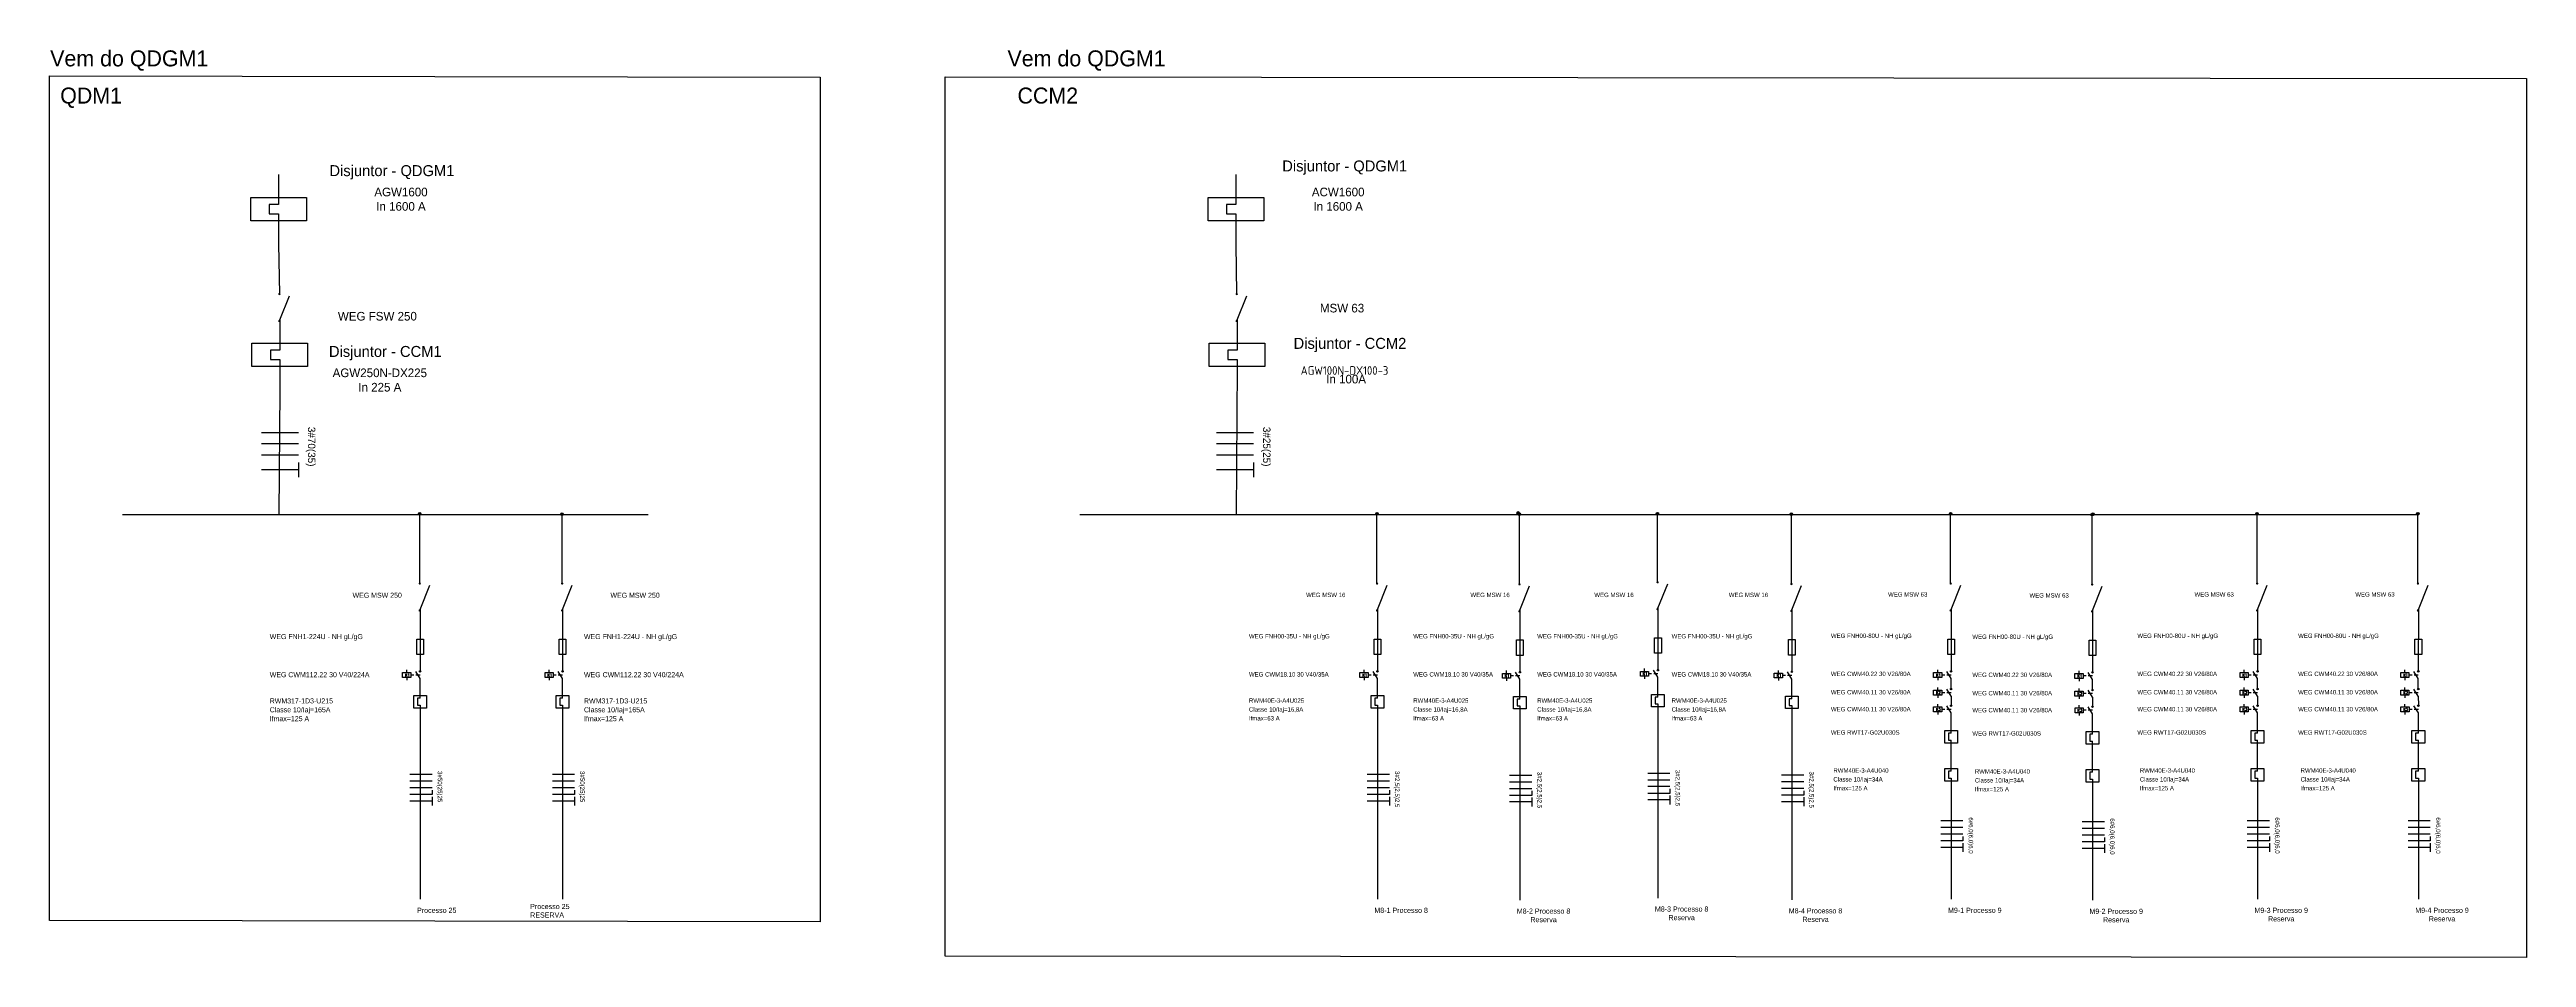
# Model space of a CAD drawing. Extents: x -543 to 641, y -146 to 322.
# Drawn here: x -543 to -396.1, y -85.1 to -31.3 of the extents above; entities that cross this region are included whole.
import ezdxf

# ---------------------------------------------------------------- set-up
doc = ezdxf.new("R2010")
doc.units = 0
doc.header["$MEASUREMENT"] = 0
doc.linetypes.add('DASHED2', pattern=[0.375, 0.25, -0.125])
for name, color, linetype in [('ELET_TRIFILAR', 160, 'Continuous'), ('ELET_TRIFILAR_TEXTO', 4, 'Continuous'), ('ELET_UNIFILAR_TEXTO', 4, 'Continuous'), ('ELET_UNIFILAR_TEXTO2', 6, 'Continuous'), ('ELT_UNIFILAR_DESENHO', 5, 'Continuous')]:
    doc.layers.add(name, color=color, linetype=linetype)
doc.layers.add('ELET_TRIFILAR_DESENHO', color=5, linetype='Continuous', plot=False)
doc.styles.add('ARIAL', font='arial.ttf')
doc.styles.add('ROMANS', font='romans')

msp = doc.modelspace()

# ---------------------------------------------------------------- hatches: boundary and pattern name
at = {"layer": 'ELT_UNIFILAR_DESENHO', "linetype": 'Continuous', "transparency": 33554687}
h = msp.add_hatch(color=256, dxfattribs=at)
h.dxf.hatch_style = 1
h.paths.add_polyline_path([(-529.355, -47.449, 1), (-529.355, -47.31, 1)])
h.paths.add_polyline_path([(-529.352, -45.849, 1), (-529.352, -45.709, 1)])
h = msp.add_hatch(color=256, dxfattribs=at)
h.dxf.hatch_style = 1
h.paths.add_polyline_path([(-472.572, -47.449, 1), (-472.572, -47.31, 1)])
h.paths.add_polyline_path([(-472.568, -45.849, 1), (-472.568, -45.709, 1)])
at = {"layer": 'ELT_UNIFILAR_DESENHO', "ltscale": 50}
for points in [[(-520.957, -58.809, 1), (-521.106, -58.809, 1)], [(-512.51, -58.838, 1), (-512.659, -58.838, 1)], [(-464.174, -58.809, 1), (-464.323, -58.809, 1)], [(-464.174, -58.809, 1), (-464.323, -58.809, 1)], [(-455.801, -58.763, 1), (-455.95, -58.763, 1)], [(-455.727, -58.838, 1), (-455.876, -58.838, 1)], [(-447.537, -58.82, 1), (-447.686, -58.82, 1)], [(-439.596, -58.838, 1), (-439.745, -58.838, 1)], [(-430.148, -58.809, 1), (-430.297, -58.809, 1)], [(-430.148, -58.809, 1), (-430.297, -58.809, 1)], [(-421.701, -58.838, 1), (-421.85, -58.838, 1)], [(-411.972, -58.809, 1), (-412.12, -58.809, 1)], [(-411.972, -58.809, 1), (-412.12, -58.809, 1)], [(-402.434, -58.809, 1), (-402.583, -58.809, 1)], [(-402.434, -58.809, 1), (-402.583, -58.809, 1)], [(-421.76, -58.866, 1), (-421.909, -58.866, 1)], [(-421.76, -58.866, 1), (-421.909, -58.866, 1)]]:
    msp.add_hatch(color=256, dxfattribs=at).paths.add_polyline_path(points)
at = {"layer": 'ELT_UNIFILAR_DESENHO', "linetype": 'Continuous', "transparency": 33554687}
h = msp.add_hatch(color=256, dxfattribs=at)
h.dxf.hatch_style = 1
h.paths.add_polyline_path([(-521.028, -64.625, 1), (-521.028, -64.485, 1)])
h.paths.add_polyline_path([(-521.025, -63.025, 1), (-521.025, -62.885, 1)])
h = msp.add_hatch(color=256, dxfattribs=at)
h.dxf.hatch_style = 1
h.paths.add_polyline_path([(-512.582, -64.625, 1), (-512.582, -64.485, 1)])
h.paths.add_polyline_path([(-512.578, -63.025, 1), (-512.578, -62.885, 1)])
h = msp.add_hatch(color=256, dxfattribs=at)
h.dxf.hatch_style = 1
h.paths.add_polyline_path([(-464.245, -64.625, 1), (-464.245, -64.485, 1)])
h.paths.add_polyline_path([(-464.242, -63.025, 1), (-464.242, -62.885, 1)])
h = msp.add_hatch(color=256, dxfattribs=at)
h.dxf.hatch_style = 1
h.paths.add_polyline_path([(-455.798, -64.67, 1), (-455.798, -64.531, 1)])
h.paths.add_polyline_path([(-455.795, -63.07, 1), (-455.795, -62.93, 1)])
h = msp.add_hatch(color=256, dxfattribs=at)
h.dxf.hatch_style = 1
h.paths.add_polyline_path([(-447.609, -64.55, 1), (-447.609, -64.411, 1)])
h.paths.add_polyline_path([(-447.605, -62.95, 1), (-447.605, -62.81, 1)])
h = msp.add_hatch(color=256, dxfattribs=at)
h.dxf.hatch_style = 1
h.paths.add_polyline_path([(-439.667, -64.654, 1), (-439.667, -64.514, 1)])
h.paths.add_polyline_path([(-439.664, -63.053, 1), (-439.664, -62.913, 1)])
h = msp.add_hatch(color=256, dxfattribs=at)
h.dxf.hatch_style = 1
h.paths.add_polyline_path([(-430.22, -64.625, 1), (-430.22, -64.485, 1)])
h.paths.add_polyline_path([(-430.216, -63.025, 1), (-430.216, -62.885, 1)])
h = msp.add_hatch(color=256, dxfattribs=at)
h.dxf.hatch_style = 1
h.paths.add_polyline_path([(-421.832, -64.682, 1), (-421.832, -64.542, 1)])
h.paths.add_polyline_path([(-421.828, -63.082, 1), (-421.828, -62.942, 1)])
h = msp.add_hatch(color=256, dxfattribs=at)
h.dxf.hatch_style = 1
h.paths.add_polyline_path([(-412.043, -64.625, 1), (-412.043, -64.485, 1)])
h.paths.add_polyline_path([(-412.04, -63.025, 1), (-412.04, -62.885, 1)])
h = msp.add_hatch(color=256, dxfattribs=at)
h.dxf.hatch_style = 1
h.paths.add_polyline_path([(-402.505, -64.625, 1), (-402.505, -64.485, 1)])
h.paths.add_polyline_path([(-402.502, -63.025, 1), (-402.502, -62.885, 1)])

# ---------------------------------------------------------------- linework, layer by layer
at = {"layer": 'ELET_TRIFILAR'}
for p, q in [((-521.002, -64.49), (-521.003, -68.131)), ((-512.556, -64.49), (-512.556, -68.131)), ((-464.219, -64.49), (-464.219, -68.131)), ((-455.772, -64.536), (-455.773, -68.177)), ((-447.583, -64.416), (-447.583, -68.056)), ((-439.641, -64.519), (-439.641, -68.16)), ((-430.194, -64.49), (-430.194, -68.131)), ((-421.806, -64.547), (-421.806, -68.188)), ((-412.017, -64.49), (-412.017, -68.131)), ((-402.479, -64.49), (-402.48, -68.131)), ((-447.583, -79.29), (-447.583, -81.616)), ((-521.002, -79.364), (-521.002, -81.69)), ((-512.556, -79.364), (-512.556, -81.69)), ((-464.219, -79.364), (-464.219, -81.69)), ((-455.772, -79.41), (-455.772, -81.736)), ((-439.641, -79.393), (-439.641, -81.719)), ((-430.194, -79.364), (-430.194, -81.69)), ((-421.806, -79.421), (-421.806, -81.748)), ((-412.017, -79.364), (-412.017, -81.69)), ((-402.479, -79.364), (-402.479, -81.69))]:
    msp.add_line(p, q, dxfattribs=at)
at = {"layer": 'ELET_TRIFILAR_DESENHO', "linetype": 'Continuous'}
for p, q in [((-521.799, -68.24), (-521.799, -68.078)), ((-521.799, -68.524), (-521.799, -68.686)), ((-521.003, -68.592), (-521.261, -68.171)), ((-521.043, -68.131), (-520.962, -68.131)), ((-513.352, -68.24), (-513.352, -68.078)), ((-513.352, -68.524), (-513.352, -68.686)), ((-512.556, -68.592), (-512.814, -68.171)), ((-512.597, -68.131), (-512.515, -68.131)), ((-465.016, -68.24), (-465.016, -68.078)), ((-465.016, -68.524), (-465.016, -68.686)), ((-464.219, -68.592), (-464.477, -68.171)), ((-464.26, -68.131), (-464.178, -68.131)), ((-456.569, -68.285), (-456.569, -68.124)), ((-456.569, -68.57), (-456.569, -68.731)), ((-455.773, -68.638), (-456.031, -68.217)), ((-455.813, -68.177), (-455.732, -68.177)), ((-448.379, -68.165), (-448.379, -68.003)), ((-448.379, -68.45), (-448.379, -68.611)), ((-447.583, -68.518), (-447.841, -68.097)), ((-447.624, -68.056), (-447.542, -68.056)), ((-440.438, -68.268), (-440.438, -68.107)), ((-440.438, -68.553), (-440.438, -68.714)), ((-439.641, -68.621), (-439.899, -68.2)), ((-439.682, -68.16), (-439.6, -68.16)), ((-430.99, -68.24), (-430.99, -68.078)), ((-430.99, -68.524), (-430.99, -68.686)), ((-430.194, -68.592), (-430.452, -68.171)), ((-430.234, -68.131), (-430.153, -68.131)), ((-422.602, -68.297), (-422.602, -68.135)), ((-422.602, -68.581), (-422.602, -68.743)), ((-421.806, -68.65), (-422.064, -68.229)), ((-421.846, -68.188), (-421.765, -68.188)), ((-412.814, -68.24), (-412.814, -68.078)), ((-412.814, -68.524), (-412.814, -68.686)), ((-412.017, -68.592), (-412.275, -68.171)), ((-412.058, -68.131), (-411.976, -68.131)), ((-403.276, -68.24), (-403.276, -68.078)), ((-403.276, -68.524), (-403.276, -68.686)), ((-402.48, -68.592), (-402.738, -68.171)), ((-402.52, -68.131), (-402.439, -68.131)), ((-521.002, -69.766), (-521.164, -69.766)), ((-521.164, -69.766), (-521.164, -70.169)), ((-521.164, -70.169), (-521.002, -70.169)), ((-512.556, -69.766), (-512.717, -69.766)), ((-512.717, -69.766), (-512.717, -70.169)), ((-512.717, -70.169), (-512.556, -70.169)), ((-464.219, -69.766), (-464.381, -69.766)), ((-464.381, -69.766), (-464.381, -70.169)), ((-464.381, -70.169), (-464.219, -70.169)), ((-455.772, -69.811), (-455.934, -69.811)), ((-455.934, -69.811), (-455.934, -70.215)), ((-455.934, -70.215), (-455.772, -70.215)), ((-447.583, -69.691), (-447.744, -69.691)), ((-447.744, -69.691), (-447.744, -70.095)), ((-447.744, -70.095), (-447.583, -70.095)), ((-439.641, -69.794), (-439.803, -69.794)), ((-439.803, -69.794), (-439.803, -70.198)), ((-439.803, -70.198), (-439.641, -70.198)), ((-430.99, -69.287), (-430.99, -69.126)), ((-430.99, -69.572), (-430.99, -69.733)), ((-430.99, -70.278), (-430.99, -70.116)), ((-430.194, -69.64), (-430.452, -69.219)), ((-430.194, -70.631), (-430.452, -70.21)), ((-430.234, -69.179), (-430.153, -69.179)), ((-430.234, -70.169), (-430.153, -70.169)), ((-422.602, -69.345), (-422.602, -69.183)), ((-422.602, -69.629), (-422.602, -69.791)), ((-422.602, -70.335), (-422.602, -70.174)), ((-421.806, -69.697), (-422.064, -69.277)), ((-421.806, -70.688), (-422.064, -70.267)), ((-421.846, -69.236), (-421.765, -69.236)), ((-421.846, -70.227), (-421.765, -70.227)), ((-412.814, -69.287), (-412.814, -69.126)), ((-412.814, -69.572), (-412.814, -69.733)), ((-412.813, -70.278), (-412.813, -70.116)), ((-412.017, -69.64), (-412.275, -69.219)), ((-412.017, -70.631), (-412.275, -70.21)), ((-412.058, -69.179), (-411.976, -69.179)), ((-412.058, -70.169), (-411.976, -70.169)), ((-403.276, -69.287), (-403.276, -69.126)), ((-403.276, -69.572), (-403.276, -69.733)), ((-403.276, -70.278), (-403.276, -70.116)), ((-402.48, -69.64), (-402.738, -69.219)), ((-402.479, -70.631), (-402.737, -70.21)), ((-402.52, -69.179), (-402.439, -69.179)), ((-402.52, -70.169), (-402.438, -70.169)), ((-430.99, -70.563), (-430.99, -70.724)), ((-430.194, -71.838), (-430.355, -71.838)), ((-430.355, -71.838), (-430.355, -72.242)), ((-422.602, -70.62), (-422.602, -70.781)), ((-421.806, -71.896), (-421.967, -71.896)), ((-421.967, -71.896), (-421.967, -72.3)), ((-412.813, -70.563), (-412.813, -70.724)), ((-412.017, -71.838), (-412.179, -71.838)), ((-412.179, -71.838), (-412.179, -72.242)), ((-403.276, -70.563), (-403.276, -70.724)), ((-402.479, -71.838), (-402.641, -71.838)), ((-402.641, -71.838), (-402.641, -72.242)), ((-430.355, -72.242), (-430.194, -72.242)), ((-421.967, -72.3), (-421.806, -72.3)), ((-412.179, -72.242), (-412.017, -72.242)), ((-402.641, -72.242), (-402.479, -72.242)), ((-430.194, -74.094), (-430.355, -74.094)), ((-430.355, -74.094), (-430.355, -74.498)), ((-430.355, -74.498), (-430.194, -74.498)), ((-421.806, -74.151), (-421.967, -74.151)), ((-421.967, -74.151), (-421.967, -74.555)), ((-421.967, -74.555), (-421.806, -74.555)), ((-412.017, -74.094), (-412.179, -74.094)), ((-412.179, -74.094), (-412.179, -74.498)), ((-412.179, -74.498), (-412.017, -74.498)), ((-402.479, -74.094), (-402.641, -74.094)), ((-402.641, -74.094), (-402.641, -74.498)), ((-402.641, -74.498), (-402.479, -74.498))]:
    msp.add_line(p, q, dxfattribs=at)
at = {"layer": 'ELET_TRIFILAR_DESENHO', "linetype": 'DASHED2'}
for p, q in [((-521.003, -68.382), (-521.557, -68.382)), ((-512.556, -68.382), (-513.11, -68.382)), ((-464.219, -68.382), (-464.773, -68.382)), ((-455.773, -68.427), (-456.327, -68.427)), ((-447.583, -68.307), (-448.137, -68.307)), ((-439.641, -68.41), (-440.195, -68.41)), ((-430.194, -68.382), (-430.748, -68.382)), ((-421.806, -68.439), (-422.36, -68.439)), ((-412.017, -68.382), (-412.571, -68.382)), ((-402.48, -68.382), (-403.034, -68.382)), ((-430.194, -69.43), (-430.748, -69.43)), ((-430.194, -70.42), (-430.748, -70.42)), ((-421.806, -69.487), (-422.36, -69.487)), ((-421.806, -70.478), (-422.36, -70.478)), ((-412.017, -69.43), (-412.571, -69.43)), ((-412.017, -70.42), (-412.571, -70.42)), ((-402.48, -69.43), (-403.034, -69.43)), ((-402.479, -70.42), (-403.033, -70.42))]:
    msp.add_line(p, q, dxfattribs=at)
at = {"layer": 'ELET_TRIFILAR_DESENHO', "linetype": 'Continuous'}
for points in [[(-522.041, -68.24), (-521.557, -68.24), (-521.557, -68.524), (-522.041, -68.524)], [(-513.595, -68.24), (-513.11, -68.24), (-513.11, -68.524), (-513.595, -68.524)], [(-465.258, -68.24), (-464.773, -68.24), (-464.773, -68.524), (-465.258, -68.524)], [(-456.811, -68.285), (-456.327, -68.285), (-456.327, -68.57), (-456.811, -68.57)], [(-448.622, -68.165), (-448.137, -68.165), (-448.137, -68.45), (-448.622, -68.45)], [(-440.68, -68.268), (-440.195, -68.268), (-440.195, -68.553), (-440.68, -68.553)], [(-431.233, -68.24), (-430.748, -68.24), (-430.748, -68.524), (-431.233, -68.524)], [(-422.845, -68.297), (-422.36, -68.297), (-422.36, -68.581), (-422.845, -68.581)], [(-413.056, -68.24), (-412.571, -68.24), (-412.571, -68.524), (-413.056, -68.524)], [(-403.518, -68.24), (-403.034, -68.24), (-403.034, -68.524), (-403.518, -68.524)], [(-431.233, -69.287), (-430.748, -69.287), (-430.748, -69.572), (-431.233, -69.572)], [(-431.232, -70.278), (-430.748, -70.278), (-430.748, -70.563), (-431.232, -70.563)], [(-422.845, -69.345), (-422.36, -69.345), (-422.36, -69.629), (-422.845, -69.629)], [(-422.844, -70.335), (-422.36, -70.335), (-422.36, -70.62), (-422.844, -70.62)], [(-413.056, -69.287), (-412.571, -69.287), (-412.571, -69.572), (-413.056, -69.572)], [(-413.056, -70.278), (-412.571, -70.278), (-412.571, -70.563), (-413.056, -70.563)], [(-403.518, -69.287), (-403.034, -69.287), (-403.034, -69.572), (-403.518, -69.572)], [(-403.518, -70.278), (-403.033, -70.278), (-403.033, -70.563), (-403.518, -70.563)]]:
    msp.add_lwpolyline(points, close=True, dxfattribs=at)
for points in [[(-520.625, -70.348), (-521.38, -70.348), (-521.38, -69.604), (-520.625, -69.604)], [(-512.178, -70.348), (-512.933, -70.348), (-512.933, -69.604), (-512.178, -69.604)], [(-463.842, -70.348), (-464.597, -70.348), (-464.597, -69.604), (-463.842, -69.604)], [(-455.395, -70.394), (-456.15, -70.394), (-456.15, -69.65), (-455.395, -69.65)], [(-447.205, -70.273), (-447.96, -70.273), (-447.96, -69.53), (-447.205, -69.53)], [(-439.264, -70.377), (-440.019, -70.377), (-440.019, -69.633), (-439.264, -69.633)], [(-429.816, -72.421), (-430.571, -72.421), (-430.571, -71.677), (-429.816, -71.677)], [(-421.428, -72.478), (-422.183, -72.478), (-422.183, -71.734), (-421.428, -71.734)], [(-411.639, -72.421), (-412.395, -72.421), (-412.395, -71.677), (-411.639, -71.677)], [(-402.102, -72.421), (-402.857, -72.421), (-402.857, -71.677), (-402.102, -71.677)], [(-429.816, -74.676), (-430.571, -74.676), (-430.571, -73.932), (-429.816, -73.932)], [(-421.428, -74.733), (-422.183, -74.733), (-422.183, -73.99), (-421.428, -73.99)], [(-411.639, -74.676), (-412.395, -74.676), (-412.395, -73.932), (-411.639, -73.932)], [(-402.102, -74.676), (-402.857, -74.676), (-402.857, -73.932), (-402.102, -73.932)]]:
    msp.add_lwpolyline(points, dxfattribs=at)
for centre in [(-521.003, -68.171), (-512.556, -68.171), (-464.219, -68.171), (-455.773, -68.217), (-447.583, -68.097), (-439.641, -68.2), (-430.194, -68.171), (-421.806, -68.229), (-412.017, -68.171), (-402.48, -68.171), (-430.194, -69.219), (-430.194, -70.21), (-421.806, -69.277), (-421.806, -70.267), (-412.017, -69.219), (-412.017, -70.21), (-402.48, -69.219), (-402.479, -70.21)]:
    msp.add_circle(centre, 0.0404, dxfattribs=at)
at = {"layer": 'ELET_UNIFILAR_TEXTO2'}
for p, q in [((-520.296, -74.294), (-521.608, -74.294)), ((-520.296, -74.687), (-521.608, -74.687)), ((-511.85, -74.294), (-513.161, -74.294)), ((-511.85, -74.687), (-513.161, -74.687)), ((-463.513, -74.294), (-464.825, -74.294)), ((-463.513, -74.687), (-464.825, -74.687)), ((-455.067, -74.34), (-456.378, -74.34)), ((-455.067, -74.733), (-456.378, -74.733)), ((-446.877, -74.22), (-448.188, -74.22)), ((-446.877, -74.613), (-448.188, -74.613)), ((-438.935, -74.323), (-440.247, -74.323)), ((-438.935, -74.716), (-440.247, -74.716)), ((-520.296, -75.081), (-521.608, -75.081)), ((-520.296, -75.48), (-521.608, -75.48)), ((-520.296, -75.872), (-521.608, -75.872)), ((-520.296, -75.217), (-520.296, -75.48)), ((-520.296, -75.609), (-520.296, -76.134)), ((-511.85, -75.081), (-513.161, -75.081)), ((-511.85, -75.48), (-513.161, -75.48)), ((-511.85, -75.872), (-513.161, -75.872)), ((-511.85, -75.217), (-511.85, -75.48)), ((-511.85, -75.609), (-511.85, -76.134)), ((-463.513, -75.081), (-464.825, -75.081)), ((-463.513, -75.48), (-464.825, -75.48)), ((-463.513, -75.872), (-464.825, -75.872)), ((-463.513, -75.217), (-463.513, -75.48)), ((-463.513, -75.609), (-463.513, -76.134)), ((-455.067, -75.127), (-456.378, -75.127)), ((-455.067, -75.525), (-456.378, -75.525)), ((-455.067, -75.917), (-456.378, -75.917)), ((-455.067, -75.263), (-455.067, -75.525)), ((-455.067, -75.655), (-455.067, -76.18)), ((-446.877, -75.006), (-448.188, -75.006)), ((-446.877, -75.405), (-448.188, -75.405)), ((-446.877, -75.797), (-448.188, -75.797)), ((-446.877, -75.143), (-446.877, -75.405)), ((-446.877, -75.535), (-446.877, -76.059)), ((-438.935, -75.11), (-440.247, -75.11)), ((-438.935, -75.508), (-440.247, -75.508)), ((-438.935, -75.9), (-440.247, -75.9)), ((-438.935, -75.246), (-438.935, -75.508)), ((-438.935, -75.638), (-438.935, -76.163)), ((-429.488, -77.039), (-430.799, -77.039)), ((-429.488, -77.432), (-430.799, -77.432)), ((-429.488, -77.826), (-430.799, -77.826)), ((-421.1, -77.096), (-422.411, -77.096)), ((-421.1, -77.49), (-422.411, -77.49)), ((-411.311, -77.039), (-412.623, -77.039)), ((-411.311, -77.432), (-412.623, -77.432)), ((-411.311, -77.826), (-412.623, -77.826)), ((-401.774, -77.039), (-403.085, -77.039)), ((-401.774, -77.432), (-403.085, -77.432)), ((-401.774, -77.826), (-403.085, -77.826)), ((-429.488, -78.225), (-430.799, -78.225)), ((-429.488, -78.616), (-430.799, -78.616)), ((-429.488, -77.962), (-429.488, -78.225)), ((-429.488, -78.354), (-429.488, -78.879)), ((-421.1, -77.883), (-422.411, -77.883)), ((-421.1, -78.282), (-422.411, -78.282)), ((-421.1, -78.674), (-422.411, -78.674)), ((-421.1, -78.02), (-421.1, -78.282)), ((-421.1, -78.411), (-421.1, -78.936)), ((-411.311, -78.225), (-412.623, -78.225)), ((-411.311, -78.616), (-412.623, -78.616)), ((-411.311, -77.962), (-411.311, -78.225)), ((-411.311, -78.354), (-411.311, -78.879)), ((-401.774, -78.225), (-403.085, -78.225)), ((-401.774, -78.616), (-403.085, -78.616)), ((-401.774, -77.962), (-401.774, -78.225)), ((-401.774, -78.354), (-401.774, -78.879))]:
    msp.add_line(p, q, dxfattribs=at)
at = {"layer": 'ELT_UNIFILAR_DESENHO', "ltscale": 50}
for p, q in [((-529.4, -38.683), (-529.4, -40.059)), ((-529.4, -38.683), (-529.4, -40.059)), ((-529.4, -38.683), (-529.4, -40.059)), ((-529.4, -38.683), (-529.4, -40.059)), ((-472.617, -38.683), (-472.617, -40.059)), ((-472.617, -38.683), (-472.617, -40.059)), ((-472.617, -38.683), (-472.617, -40.059)), ((-472.617, -38.683), (-472.617, -40.059)), ((-529.95, -40.472), (-529.95, -41.023)), ((-529.4, -40.472), (-529.95, -40.472)), ((-529.95, -40.472), (-529.95, -41.023)), ((-529.4, -40.472), (-529.95, -40.472)), ((-529.95, -40.472), (-529.95, -41.023)), ((-529.4, -40.472), (-529.95, -40.472)), ((-529.95, -40.472), (-529.95, -41.023)), ((-529.4, -40.472), (-529.95, -40.472)), ((-529.95, -41.023), (-529.4, -41.023)), ((-529.95, -41.023), (-529.4, -41.023)), ((-529.95, -41.023), (-529.4, -41.023)), ((-529.95, -41.023), (-529.4, -41.023)), ((-529.4, -40.059), (-529.4, -40.472)), ((-529.4, -40.059), (-529.4, -40.472)), ((-529.4, -40.059), (-529.4, -40.472)), ((-529.4, -40.059), (-529.4, -40.472)), ((-529.4, -41.023), (-529.4, -41.436)), ((-529.4, -41.023), (-529.4, -41.436)), ((-529.4, -41.023), (-529.4, -41.436)), ((-529.4, -41.023), (-529.4, -41.436)), ((-473.167, -40.472), (-473.167, -41.023)), ((-472.617, -40.472), (-473.167, -40.472)), ((-473.167, -40.472), (-473.167, -41.023)), ((-472.617, -40.472), (-473.167, -40.472)), ((-473.167, -40.472), (-473.167, -41.023)), ((-472.617, -40.472), (-473.167, -40.472)), ((-473.167, -40.472), (-473.167, -41.023)), ((-472.617, -40.472), (-473.167, -40.472)), ((-473.167, -41.023), (-472.617, -41.023)), ((-473.167, -41.023), (-472.617, -41.023)), ((-473.167, -41.023), (-472.617, -41.023)), ((-473.167, -41.023), (-472.617, -41.023)), ((-472.617, -40.059), (-472.617, -40.472)), ((-472.617, -40.059), (-472.617, -40.472)), ((-472.617, -40.059), (-472.617, -40.472)), ((-472.617, -40.059), (-472.617, -40.472)), ((-472.617, -41.023), (-472.617, -41.436)), ((-472.617, -41.023), (-472.617, -41.436)), ((-472.617, -41.023), (-472.617, -41.436)), ((-472.617, -41.023), (-472.617, -41.436)), ((-529.4, -41.436), (-529.4, -42.812)), ((-529.4, -41.436), (-529.4, -42.812)), ((-529.4, -41.436), (-529.4, -42.812)), ((-529.4, -41.436), (-529.4, -42.812)), ((-472.617, -41.436), (-472.617, -42.812)), ((-472.617, -41.436), (-472.617, -42.812)), ((-472.617, -41.436), (-472.617, -42.812)), ((-472.617, -41.436), (-472.617, -42.812)), ((-529.329, -47.315), (-529.329, -48.691)), ((-529.329, -47.315), (-529.329, -48.691)), ((-529.329, -47.315), (-529.329, -48.691)), ((-529.329, -47.315), (-529.329, -48.691)), ((-472.546, -47.315), (-472.546, -48.691)), ((-472.546, -47.315), (-472.546, -48.691)), ((-472.546, -47.315), (-472.546, -48.691)), ((-472.546, -47.315), (-472.546, -48.691)), ((-529.88, -49.104), (-529.88, -49.655)), ((-529.329, -49.104), (-529.88, -49.104)), ((-529.88, -49.104), (-529.88, -49.655)), ((-529.329, -49.104), (-529.88, -49.104)), ((-529.88, -49.104), (-529.88, -49.655)), ((-529.329, -49.104), (-529.88, -49.104)), ((-529.88, -49.104), (-529.88, -49.655)), ((-529.329, -49.104), (-529.88, -49.104)), ((-529.88, -49.655), (-529.329, -49.655)), ((-529.88, -49.655), (-529.329, -49.655)), ((-529.88, -49.655), (-529.329, -49.655)), ((-529.88, -49.655), (-529.329, -49.655)), ((-529.329, -48.691), (-529.329, -49.104)), ((-529.329, -48.691), (-529.329, -49.104)), ((-529.329, -48.691), (-529.329, -49.104)), ((-529.329, -48.691), (-529.329, -49.104)), ((-529.329, -49.655), (-529.329, -50.068)), ((-529.329, -49.655), (-529.329, -50.068)), ((-529.329, -49.655), (-529.329, -50.068)), ((-529.329, -49.655), (-529.329, -50.068)), ((-473.096, -49.104), (-473.096, -49.655)), ((-472.546, -49.104), (-473.096, -49.104)), ((-473.096, -49.104), (-473.096, -49.655)), ((-472.546, -49.104), (-473.096, -49.104)), ((-473.096, -49.104), (-473.096, -49.655)), ((-472.546, -49.104), (-473.096, -49.104)), ((-473.096, -49.104), (-473.096, -49.655)), ((-472.546, -49.104), (-473.096, -49.104)), ((-473.096, -49.655), (-472.546, -49.655)), ((-473.096, -49.655), (-472.546, -49.655)), ((-473.096, -49.655), (-472.546, -49.655)), ((-473.096, -49.655), (-472.546, -49.655)), ((-472.546, -48.691), (-472.546, -49.104)), ((-472.546, -48.691), (-472.546, -49.104)), ((-472.546, -48.691), (-472.546, -49.104)), ((-472.546, -48.691), (-472.546, -49.104)), ((-472.546, -49.655), (-472.546, -50.068)), ((-472.546, -49.655), (-472.546, -50.068)), ((-472.546, -49.655), (-472.546, -50.068)), ((-472.546, -49.655), (-472.546, -50.068)), ((-529.329, -50.068), (-529.329, -51.444)), ((-529.329, -50.068), (-529.329, -51.444)), ((-529.329, -50.068), (-529.329, -51.444)), ((-529.329, -50.068), (-529.329, -51.444)), ((-472.546, -50.068), (-472.546, -51.444)), ((-472.546, -50.068), (-472.546, -51.444)), ((-472.546, -50.068), (-472.546, -51.444)), ((-472.546, -50.068), (-472.546, -51.444)), ((-538.66, -58.855), (-507.48, -58.855)), ((-481.877, -58.855), (-402.45, -58.855))]:
    msp.add_line(p, q, dxfattribs=at)
at = {"layer": 'ELT_UNIFILAR_DESENHO', "linetype": 'Continuous'}
for p, q in [((-529.4, -42.812), (-529.354, -45.775)), ((-472.617, -42.812), (-472.571, -45.775)), ((-529.329, -47.315), (-528.751, -45.875)), ((-472.546, -47.315), (-471.967, -45.875)), ((-521.002, -64.49), (-520.424, -63.05)), ((-512.556, -64.49), (-511.977, -63.05)), ((-464.219, -64.49), (-463.641, -63.05)), ((-455.772, -64.536), (-455.194, -63.096)), ((-447.583, -64.416), (-447.004, -62.976)), ((-439.641, -64.519), (-439.063, -63.079)), ((-430.194, -64.49), (-429.615, -63.05)), ((-421.806, -64.547), (-421.227, -63.107)), ((-412.017, -64.49), (-411.439, -63.05)), ((-402.479, -64.49), (-401.901, -63.05))]:
    msp.add_line(p, q, dxfattribs=at)
at = {"layer": 'ELT_UNIFILAR_DESENHO'}
for p, q in [((-472.546, -50.068), (-472.593, -58.855)), ((-529.329, -51.444), (-529.376, -58.855)), ((-528.225, -54.012), (-530.421, -54.012)), ((-471.57, -54.012), (-473.766, -54.012)), ((-528.225, -54.671), (-530.421, -54.671)), ((-528.225, -55.33), (-530.421, -55.33)), ((-528.225, -55.766), (-528.225, -56.645)), ((-471.57, -54.671), (-473.766, -54.671)), ((-471.57, -55.33), (-473.766, -55.33)), ((-471.57, -55.766), (-471.57, -56.645)), ((-528.225, -56.205), (-530.421, -56.205)), ((-471.57, -56.205), (-473.766, -56.205)), ((-447.612, -62.883), (-447.612, -58.734)), ((-521.031, -62.957), (-521.031, -58.809)), ((-512.585, -62.986), (-512.585, -58.838)), ((-464.248, -62.957), (-464.248, -58.809)), ((-464.248, -62.957), (-464.248, -58.809)), ((-455.801, -62.986), (-455.801, -58.838)), ((-455.801, -63.003), (-455.801, -58.855)), ((-439.67, -62.986), (-439.67, -58.838)), ((-430.223, -62.957), (-430.223, -58.809)), ((-430.223, -62.957), (-430.223, -58.809)), ((-421.835, -63.014), (-421.835, -58.866)), ((-421.835, -63.014), (-421.835, -58.866)), ((-412.046, -62.957), (-412.046, -58.809)), ((-412.046, -62.957), (-412.046, -58.809)), ((-402.508, -62.957), (-402.508, -58.809)), ((-402.508, -62.957), (-402.508, -58.809)), ((-521.031, -62.957), (-521.031, -60.547)), ((-512.585, -62.957), (-512.585, -60.547)), ((-512.585, -62.986), (-512.585, -60.576)), ((-464.248, -62.957), (-464.248, -60.547)), ((-464.248, -62.957), (-464.248, -60.547)), ((-455.801, -62.986), (-455.801, -60.576)), ((-455.801, -63.003), (-455.801, -60.593)), ((-447.612, -62.883), (-447.612, -60.472)), ((-439.67, -62.986), (-439.67, -60.576)), ((-430.223, -62.957), (-430.223, -60.547)), ((-430.223, -62.957), (-430.223, -60.547)), ((-421.835, -63.014), (-421.835, -60.604)), ((-421.835, -63.014), (-421.835, -60.604)), ((-412.046, -62.957), (-412.046, -60.547)), ((-412.046, -62.957), (-412.046, -60.547)), ((-402.508, -62.957), (-402.508, -60.547)), ((-402.508, -62.957), (-402.508, -60.547)), ((-521.002, -69.766), (-521.003, -68.592)), ((-512.556, -69.766), (-512.556, -68.592)), ((-464.219, -69.766), (-464.219, -68.592)), ((-455.772, -69.811), (-455.773, -68.638)), ((-447.583, -69.691), (-447.583, -68.518)), ((-439.641, -69.794), (-439.641, -68.621)), ((-430.194, -69.179), (-430.194, -68.592)), ((-421.806, -69.236), (-421.806, -68.65)), ((-412.017, -69.179), (-412.017, -68.592)), ((-402.48, -69.179), (-402.48, -68.592)), ((-521.38, -69.604), (-521.002, -69.604)), ((-521.002, -69.604), (-520.625, -69.604)), ((-521.002, -70.169), (-521.002, -79.364)), ((-520.625, -69.604), (-520.625, -70.348)), ((-512.933, -69.604), (-512.556, -69.604)), ((-512.556, -69.604), (-512.178, -69.604)), ((-512.556, -70.169), (-512.556, -79.364)), ((-512.178, -69.604), (-512.178, -70.348)), ((-464.597, -69.604), (-464.219, -69.604)), ((-464.219, -69.604), (-463.842, -69.604)), ((-464.219, -70.169), (-464.219, -79.364)), ((-463.842, -69.604), (-463.842, -70.348)), ((-456.15, -69.65), (-455.772, -69.65)), ((-455.772, -69.65), (-455.395, -69.65)), ((-455.772, -70.215), (-455.772, -79.41)), ((-455.395, -69.65), (-455.395, -70.394)), ((-447.96, -69.53), (-447.583, -69.53)), ((-447.583, -69.53), (-447.205, -69.53)), ((-447.583, -70.095), (-447.583, -79.29)), ((-447.205, -69.53), (-447.205, -70.273)), ((-440.019, -69.633), (-439.641, -69.633)), ((-439.641, -69.633), (-439.264, -69.633)), ((-439.641, -70.198), (-439.641, -79.393)), ((-439.264, -69.633), (-439.264, -70.377)), ((-430.194, -69.64), (-430.193, -70.169)), ((-421.806, -69.697), (-421.805, -70.227)), ((-412.017, -69.64), (-412.017, -70.169)), ((-402.48, -69.64), (-402.479, -70.169)), ((-430.571, -71.677), (-430.194, -71.677)), ((-430.194, -71.838), (-430.194, -70.631)), ((-430.194, -71.677), (-429.816, -71.677)), ((-429.816, -71.677), (-429.816, -72.421)), ((-422.183, -71.734), (-421.806, -71.734)), ((-421.806, -71.896), (-421.806, -70.688)), ((-421.806, -71.734), (-421.428, -71.734)), ((-421.428, -71.734), (-421.428, -72.478)), ((-412.395, -71.677), (-412.017, -71.677)), ((-412.017, -71.838), (-412.017, -70.631)), ((-412.017, -71.677), (-411.639, -71.677)), ((-411.639, -71.677), (-411.639, -72.421)), ((-402.857, -71.677), (-402.479, -71.677)), ((-402.479, -71.838), (-402.479, -70.631)), ((-402.479, -71.677), (-402.102, -71.677)), ((-402.102, -71.677), (-402.102, -72.421)), ((-430.194, -74.094), (-430.194, -72.242)), ((-421.806, -74.151), (-421.806, -72.3)), ((-412.017, -74.094), (-412.017, -72.242)), ((-402.479, -74.094), (-402.479, -72.242)), ((-430.571, -73.932), (-430.194, -73.932)), ((-430.194, -73.932), (-429.816, -73.932)), ((-430.194, -74.498), (-430.194, -79.364)), ((-429.816, -73.932), (-429.816, -74.676)), ((-422.183, -73.99), (-421.806, -73.99)), ((-421.806, -73.99), (-421.428, -73.99)), ((-421.806, -74.555), (-421.806, -79.421)), ((-421.428, -73.99), (-421.428, -74.733)), ((-412.395, -73.932), (-412.017, -73.932)), ((-412.017, -73.932), (-411.639, -73.932)), ((-412.017, -74.498), (-412.017, -79.364)), ((-411.639, -73.932), (-411.639, -74.676)), ((-402.857, -73.932), (-402.479, -73.932)), ((-402.479, -73.932), (-402.102, -73.932)), ((-402.479, -74.498), (-402.479, -79.364)), ((-402.102, -73.932), (-402.102, -74.676))]:
    msp.add_line(p, q, dxfattribs=at)
for points in [[(-542.985, -32.831), (-497.266, -32.912), (-497.266, -83.023), (-542.985, -82.942)], [(-489.853, -32.898), (-396.066, -32.979), (-396.066, -85.142), (-489.853, -85.061)], [(-531.052, -40.059), (-527.748, -40.059), (-527.748, -41.436), (-531.052, -41.436)], [(-531.052, -40.059), (-527.748, -40.059), (-527.748, -41.436), (-531.052, -41.436)], [(-531.052, -40.059), (-527.748, -40.059), (-527.748, -41.436), (-531.052, -41.436)], [(-531.052, -40.059), (-527.748, -40.059), (-527.748, -41.436), (-531.052, -41.436)], [(-474.268, -40.059), (-470.965, -40.059), (-470.965, -41.436), (-474.268, -41.436)], [(-474.268, -40.059), (-470.965, -40.059), (-470.965, -41.436), (-474.268, -41.436)], [(-474.268, -40.059), (-470.965, -40.059), (-470.965, -41.436), (-474.268, -41.436)], [(-474.268, -40.059), (-470.965, -40.059), (-470.965, -41.436), (-474.268, -41.436)], [(-530.981, -48.691), (-527.677, -48.691), (-527.677, -50.068), (-530.981, -50.068)], [(-530.981, -48.691), (-527.677, -48.691), (-527.677, -50.068), (-530.981, -50.068)], [(-530.981, -48.691), (-527.677, -48.691), (-527.677, -50.068), (-530.981, -50.068)], [(-530.981, -48.691), (-527.677, -48.691), (-527.677, -50.068), (-530.981, -50.068)], [(-474.198, -48.691), (-470.894, -48.691), (-470.894, -50.068), (-474.198, -50.068)], [(-474.198, -48.691), (-470.894, -48.691), (-470.894, -50.068), (-474.198, -50.068)], [(-474.198, -48.691), (-470.894, -48.691), (-470.894, -50.068), (-474.198, -50.068)], [(-474.198, -48.691), (-470.894, -48.691), (-470.894, -50.068), (-474.198, -50.068)], [(-520.8, -67.169), (-521.205, -67.169), (-521.205, -66.254), (-520.8, -66.254)], [(-512.353, -67.169), (-512.758, -67.169), (-512.758, -66.254), (-512.353, -66.254)], [(-464.017, -67.169), (-464.422, -67.169), (-464.422, -66.254), (-464.017, -66.254)], [(-455.57, -67.215), (-455.975, -67.215), (-455.975, -66.3), (-455.57, -66.3)], [(-447.38, -67.095), (-447.785, -67.095), (-447.785, -66.18), (-447.38, -66.18)], [(-439.439, -67.198), (-439.844, -67.198), (-439.844, -66.283), (-439.439, -66.283)], [(-429.991, -67.169), (-430.396, -67.169), (-430.396, -66.254), (-429.991, -66.254)], [(-421.603, -67.227), (-422.008, -67.227), (-422.008, -66.312), (-421.603, -66.312)], [(-411.815, -67.169), (-412.22, -67.169), (-412.22, -66.254), (-411.815, -66.254)], [(-402.277, -67.169), (-402.682, -67.169), (-402.682, -66.254), (-402.277, -66.254)]]:
    msp.add_lwpolyline(points, close=True, dxfattribs=at)
at = {"layer": 'ELT_UNIFILAR_DESENHO', "ltscale": 50}
for centre in [(-521.031, -58.809), (-512.585, -58.838), (-464.248, -58.809), (-464.248, -58.809), (-455.876, -58.763), (-455.801, -58.838), (-447.612, -58.82), (-439.67, -58.838), (-430.223, -58.809), (-430.223, -58.809), (-421.776, -58.838), (-412.046, -58.809), (-412.046, -58.809), (-402.508, -58.809), (-402.508, -58.809), (-421.835, -58.866), (-421.835, -58.866)]:
    msp.add_circle(centre, 0.0744, dxfattribs=at)

# ---------------------------------------------------------------- texts
at = {"layer": 'ELET_TRIFILAR_TEXTO', "ltscale": 50}
msp.add_text('Disjuntor - QDGM1', height=0.65174, dxfattribs=at).set_placement((-526.382, -38.782))
at = {"layer": 'ELET_TRIFILAR_TEXTO', "insert": (-522.139, -40.841), "char_height": 0.51241, "width": 13.9872, "attachment_point": 8, "line_spacing_factor": 0.6, "style": 'ARIAL'}
msp.add_mtext('\\pxsm1,qc;{\\Ftxt|c0;AGW1600\\P\\ps*,q*;In 1600 A }', dxfattribs=at)
at = {"layer": 'ELET_TRIFILAR_TEXTO', "color": 7, "insert": (-523.539, -47.358), "char_height": 0.51241, "width": 13.9872, "attachment_point": 8, "line_spacing_factor": 0.6, "style": 'ARIAL'}
msp.add_mtext('{\\Ftxt|c0;\\C256;WEG FSW 250}', dxfattribs=at)
at = {"layer": 'ELET_TRIFILAR_TEXTO', "color": 7, "true_color": 0xffffff, "insert": (-526.412, -48.858), "char_height": 0.65174, "width": 9.49751, "attachment_point": 1}
msp.add_mtext('{\\C256;Disjuntor - CCM1}', dxfattribs=at)
at = {"layer": 'ELET_TRIFILAR_TEXTO', "color": 242, "true_color": 0xcd2027, "insert": (-523.393, -51.569), "char_height": 0.51241, "width": 13.9872, "attachment_point": 8, "line_spacing_factor": 0.6, "style": 'ARIAL'}
msp.add_mtext('{\\Ftxt|c0;\\C256;\\P\\pxsm1,qc;AGW250N-DX225  \\P\\ps*,q*;In 225 A}', dxfattribs=at)
at = {"layer": 'ELET_TRIFILAR_TEXTO', "insert": (-527.219, -53.659), "char_height": 0.43921, "width": 3.43162, "attachment_point": 1, "rotation": 270}
msp.add_mtext('\\A1;3#70(35)', dxfattribs=at)
at = {"layer": 'ELET_TRIFILAR_TEXTO', "attachment_point": 1}
for s, insert, char_height, width in [('WEG MSW 250', (-525.011, -63.5), 0.3, 4.64321), ('WEG MSW 250', (-509.715, -63.5), 0.3, 4.64321), ('WEG MSW 16', (-468.452, -63.5), 0.26, 4.64321), ('WEG MSW 16', (-458.706, -63.5), 0.26, 4.64321), ('WEG MSW 16', (-451.355, -63.5), 0.26, 4.64321), ('WEG MSW 16', (-443.38, -63.5), 0.26, 4.64321), ('WEG MSW 63', (-433.933, -63.471), 0.26, 4.64321), ('WEG MSW 63', (-425.545, -63.528), 0.26, 4.64321), ('WEG MSW 63', (-415.756, -63.471), 0.26, 4.64321), ('WEG MSW 63', (-406.218, -63.471), 0.26, 4.64321), ('WEG FNH1-224U - NH gL/gG ', (-529.925, -65.952), 0.3, 12.48428), ('WEG FNH1-224U - NH gL/gG ', (-511.285, -65.952), 0.3, 12.48428), ('WEG FNH00-35U - NH gL/gG ', (-471.842, -65.952), 0.26, 12.48428), ('WEG FNH00-35U - NH gL/gG ', (-462.095, -65.952), 0.26, 12.48428), ('WEG FNH00-35U - NH gL/gG ', (-454.744, -65.952), 0.26, 12.48428), ('WEG FNH00-35U - NH gL/gG ', (-446.77, -65.952), 0.26, 12.48428), ('WEG FNH00-80U - NH gL/gG ', (-437.322, -65.923), 0.26, 12.48428), ('WEG FNH00-80U - NH gL/gG ', (-428.934, -65.98), 0.26, 12.48428), ('WEG FNH00-80U - NH gL/gG ', (-419.145, -65.923), 0.26, 12.48428), ('WEG FNH00-80U - NH gL/gG ', (-409.608, -65.923), 0.26, 12.48428), ('WEG CWM112.22 30 V40/224A', (-529.925, -68.213), 0.3, 12.48428), ('WEG CWM112.22 30 V40/224A', (-511.285, -68.213), 0.3, 12.48428), ('WEG CWM18.10 30 V40/35A', (-471.842, -68.213), 0.26, 12.48428), ('WEG CWM18.10 30 V40/35A', (-462.095, -68.213), 0.26, 12.48428), ('WEG CWM18.10 30 V40/35A', (-454.744, -68.213), 0.26, 12.48428), ('WEG CWM18.10 30 V40/35A', (-446.77, -68.213), 0.26, 12.48428), ('WEG CWM40.22 30 V26/80A', (-437.322, -68.184), 0.26, 12.48428), ('WEG CWM40.22 30 V26/80A', (-428.934, -68.242), 0.26, 12.48428), ('WEG CWM40.22 30 V26/80A', (-419.145, -68.184), 0.26, 12.48428), ('WEG CWM40.22 30 V26/80A', (-409.608, -68.184), 0.26, 12.48428), ('Classe 10/Iaj=165A', (-529.925, -70.295), 0.3, 12.48428), ('RWM317-1D3-U215     ', (-529.925, -69.768), 0.3, 12.48428), ('Classe 10/Iaj=165A', (-511.285, -70.295), 0.3, 12.48428), ('RWM317-1D3-U215     ', (-511.285, -69.768), 0.3, 12.48428), ('Classe 10/Iaj=16,8A', (-471.842, -70.295), 0.26, 12.48428), ('RWM40E-3-A4U025     ', (-471.842, -69.768), 0.26, 12.48428), ('Classe 10/Iaj=16,8A', (-462.095, -70.295), 0.26, 12.48428), ('RWM40E-3-A4U025     ', (-462.095, -69.768), 0.26, 12.48428), ('Classe 10/Iaj=16,8A', (-454.744, -70.295), 0.26, 12.48428), ('RWM40E-3-A4U025     ', (-454.744, -69.768), 0.26, 12.48428), ('Classe 10/Iaj=16,8A', (-446.77, -70.295), 0.26, 12.48428), ('RWM40E-3-A4U025     ', (-446.77, -69.768), 0.26, 12.48428), ('WEG CWM40.11 30 V26/80A', (-437.322, -69.274), 0.26, 12.48428), ('WEG CWM40.11 30 V26/80A', (-437.322, -70.28), 0.26, 12.48428), ('WEG CWM40.11 30 V26/80A', (-428.934, -69.331), 0.26, 12.48428), ('WEG CWM40.11 30 V26/80A', (-428.934, -70.337), 0.26, 12.48428), ('WEG CWM40.11 30 V26/80A', (-419.145, -69.274), 0.26, 12.48428), ('WEG CWM40.11 30 V26/80A', (-419.145, -70.28), 0.26, 12.48428), ('WEG CWM40.11 30 V26/80A', (-409.608, -69.274), 0.26, 12.48428), ('WEG CWM40.11 30 V26/80A', (-409.608, -70.28), 0.26, 12.48428), ('Ifmax=125 A    ', (-529.925, -70.821), 0.3, 12.48428), ('Ifmax=125 A    ', (-511.285, -70.821), 0.3, 12.48428), ('Ifmax=63 A    ', (-471.842, -70.821), 0.26, 12.48428), ('Ifmax=63 A    ', (-462.095, -70.821), 0.26, 12.48428), ('Ifmax=63 A    ', (-454.744, -70.821), 0.26, 12.48428), ('Ifmax=63 A    ', (-446.77, -70.821), 0.26, 12.48428), ('WEG RWT17-G02U030S  ', (-437.322, -71.662), 0.26, 12.48428), ('WEG RWT17-G02U030S  ', (-428.934, -71.719), 0.26, 12.48428), ('WEG RWT17-G02U030S  ', (-419.145, -71.662), 0.26, 12.48428), ('WEG RWT17-G02U030S  ', (-409.608, -71.662), 0.26, 12.48428), ('Classe 10/Iaj=34A', (-437.176, -74.443), 0.26, 12.48428), ('RWM40E-3-A4U040     ', (-437.176, -73.917), 0.26, 12.48428), ('Classe 10/Iaj=34A', (-428.788, -74.5), 0.26, 12.48428), ('RWM40E-3-A4U040     ', (-428.788, -73.974), 0.26, 12.48428), ('Classe 10/Iaj=34A', (-419, -74.443), 0.26, 12.48428), ('RWM40E-3-A4U040     ', (-419, -73.917), 0.26, 12.48428), ('Classe 10/Iaj=34A', (-409.462, -74.443), 0.26, 12.48428), ('RWM40E-3-A4U040     ', (-409.462, -73.917), 0.26, 12.48428), ('Ifmax=125 A    ', (-437.176, -74.969), 0.26, 12.48428), ('Ifmax=125 A    ', (-428.788, -75.027), 0.26, 12.48428), ('Ifmax=125 A    ', (-419, -74.969), 0.26, 12.48428), ('Ifmax=125 A    ', (-409.462, -74.969), 0.26, 12.48428), ('Processo 25 \\PRESERVA', (-514.477, -81.965), 0.30428, 5.8102)]:
    msp.add_mtext(s, dxfattribs=dict(at, insert=insert, char_height=char_height, width=width))
at = {"layer": 'ELET_TRIFILAR_TEXTO', "linetype": 'Continuous', "char_height": 0.1616, "attachment_point": 1, "style": 'ROMANS'}
for s, insert in [('K1', (-521.898, -68.303)), ('K1', (-513.451, -68.303)), ('K1', (-465.115, -68.303)), ('K1', (-456.668, -68.348)), ('K1', (-448.478, -68.228)), ('K1', (-440.537, -68.331)), ('K1', (-431.089, -68.303)), ('K1', (-422.701, -68.36)), ('K1', (-412.913, -68.303)), ('K1', (-403.375, -68.303)), ('K2', (-431.089, -69.35)), ('K3', (-431.089, -70.341)), ('K2', (-422.701, -69.408)), ('K3', (-422.701, -70.399)), ('K2', (-412.912, -69.35)), ('K3', (-412.912, -70.341)), ('K2', (-403.375, -69.35)), ('K3', (-403.375, -70.341))]:
    msp.add_mtext_dynamic_manual_height_columns(s, width=0.45782, gutter_width=2.793, heights=[0.385], dxfattribs=dict(at, insert=insert))
at = {"layer": 'ELET_TRIFILAR_TEXTO', "char_height": 0.30428, "attachment_point": 1}
for s, insert in [('\\pxqc;Processo 25', (-521.185, -82.191)), ('\\pxqc;M8-1 Processo 8', (-464.402, -82.191)), ('\\pxqc;M8-2 Processo 8\\PReserva', (-455.955, -82.237)), ('\\pxqc;M8-3 Processo 8\\PReserva', (-447.765, -82.117)), ('\\pxqc;M8-4 Processo 8\\PReserva', (-439.824, -82.22)), ('\\pxqc;M9-1 Processo 9', (-430.376, -82.191)), ('\\pxqc;M9-2 Processo 9\\PReserva', (-421.988, -82.249)), ('\\pxqc;M9-3 Processo 9\\PReserva', (-412.2, -82.191)), ('\\pxqc;M9-4 Processo 9\\PReserva', (-402.662, -82.191))]:
    msp.add_mtext(s, dxfattribs=dict(at, insert=insert))
at = {"layer": 'ELET_UNIFILAR_TEXTO', "ltscale": 50}
for s, p in [('Disjuntor - QDGM1', (-469.865, -38.504)), ('Disjuntor - CCM2', (-469.192, -49.029))]:
    msp.add_text(s, height=0.65174, dxfattribs=at).set_placement(p)
at = {"layer": 'ELET_UNIFILAR_TEXTO', "insert": (-486.164, -31.32), "char_height": 0.94891, "attachment_point": 1}
msp.add_mtext('Vem do QDGM1', dxfattribs=at)
at = {"layer": 'ELET_UNIFILAR_TEXTO', "insert": (-485.57, -33.526), "char_height": 0.9489, "width": 0.53406, "attachment_point": 1}
msp.add_mtext('CCM2', dxfattribs=at)
at = {"layer": 'ELET_UNIFILAR_TEXTO', "insert": (-466.549, -40.841), "char_height": 0.51241, "width": 13.9872, "attachment_point": 8, "line_spacing_factor": 0.6, "style": 'ARIAL'}
msp.add_mtext('\\pxsm1,qc;{\\Ftxt|c0;ACW1600\\P\\ps*,q*;In 1600 A }', dxfattribs=at)
at = {"layer": 'ELET_UNIFILAR_TEXTO', "color": 242, "true_color": 0xcd2027, "char_height": 0.51241, "attachment_point": 8, "line_spacing_factor": 0.6, "style": 'ARIAL'}
for s, insert, width in [('\\pxqc;{\\Ftxt|c0;\\C256;MSW 63}', (-466.319, -46.876), 13.9872), ('{\\Fisocp|c0;\\C256;AGW100N-DX100-3\\P\\pxsm1,qc;\\Ftxt|c0; In 100A }', (-466.173, -51.088), 13.04881)]:
    msp.add_mtext(s, dxfattribs=dict(at, insert=insert, width=width))
at = {"layer": 'ELET_UNIFILAR_TEXTO', "insert": (-470.564, -53.659), "char_height": 0.43921, "width": 3.43162, "attachment_point": 1, "rotation": 270}
msp.add_mtext('\\A1;3#25(25)', dxfattribs=at)
at = {"layer": 'ELET_UNIFILAR_TEXTO2', "char_height": 0.26231, "width": 2.40746, "attachment_point": 1, "rotation": 270}
for s, insert in [('\\A1;3#50(25)25', (-519.696, -74.083)), ('\\A1;3#50(25)25', (-511.249, -74.083)), ('\\A1;3#2,5(2,5)2,5', (-462.912, -74.083)), ('\\A1;3#2,5(2,5)2,5', (-454.466, -74.129)), ('\\A1;3#2,5(2,5)2,5', (-446.276, -74.008)), ('\\A1;3#2,5(2,5)2,5', (-438.334, -74.112)), ('\\A1;6#6,0(6,0)6,0', (-428.887, -76.828)), ('\\A1;6#6,0(6,0)6,0', (-420.499, -76.885)), ('\\A1;6#6,0(6,0)6,0', (-410.71, -76.828)), ('\\A1;6#6,0(6,0)6,0', (-401.173, -76.828))]:
    msp.add_mtext(s, dxfattribs=dict(at, insert=insert))
at = {"layer": 'ELT_UNIFILAR_DESENHO', "attachment_point": 1}
for s, insert, char_height in [('Vem do QDGM1', (-542.948, -31.32), 0.94891), ('QDM1', (-542.353, -33.526), 0.9489)]:
    msp.add_mtext(s, dxfattribs=dict(at, insert=insert, char_height=char_height))

doc.saveas('drawing.dxf')
